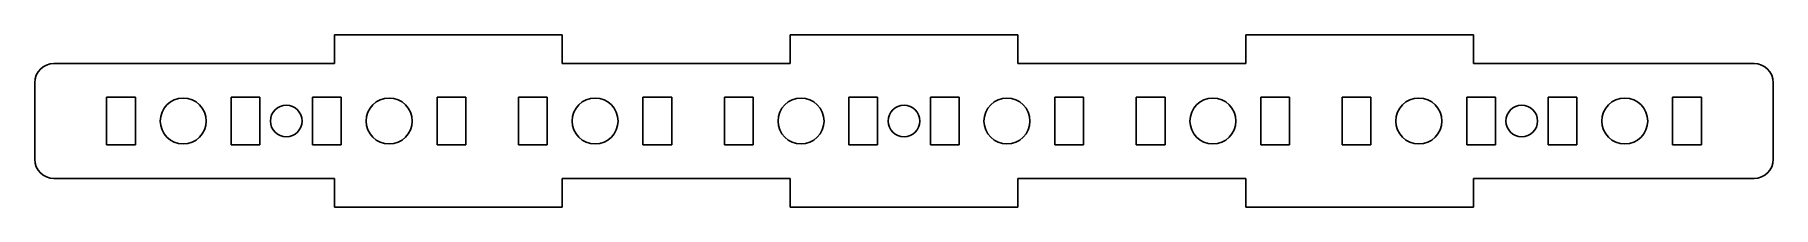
# Model space of a CAD drawing. Header units: millimetres. Extents: x 10 to 192, y -9 to 9.
import ezdxf

# ---------------------------------------------------------------- set-up
doc = ezdxf.new("R2010")
doc.units = ezdxf.units.MM
doc.layers.add('Shape2DView002', color=7, linetype='CONTINUOUS')

msp = doc.modelspace()

# ---------------------------------------------------------------- linework, layer by layer
at = {"layer": 'Shape2DView002'}
for p, q in [((41.2857, 6), (41.2857, 9)), ((65.0714, 9), (41.2857, 9)), ((65.0714, 6), (65.0714, 9)), ((88.8571, 6), (88.8571, 9)), ((112.643, 9), (88.8571, 9)), ((112.643, 6), (112.643, 9)), ((136.429, 6), (136.429, 9)), ((160.214, 9), (136.429, 9)), ((160.214, 6), (160.214, 9)), ((12, 6), (41.2857, 6)), ((65.0714, 6), (88.8571, 6)), ((112.643, 6), (136.429, 6)), ((160.214, 6), (189.5, 6)), ((10, 4), (10, -4)), ((191.5, 4), (191.5, -4)), ((17.5, 2.5), (17.5, -2.5)), ((20.5, 2.5), (17.5, 2.5)), ((20.5, -2.5), (20.5, 2.5)), ((30.5, 2.5), (30.5, -2.5)), ((33.5, 2.5), (30.5, 2.5)), ((33.5, -2.5), (33.5, 2.5)), ((42, 2.5), (39, 2.5)), ((39, 2.5), (39, -2.5)), ((42, -2.5), (42, 2.5)), ((52, 2.5), (52, -2.5)), ((55, 2.5), (52, 2.5)), ((55, -2.5), (55, 2.5)), ((63.5, 2.5), (60.5, 2.5)), ((60.5, 2.5), (60.5, -2.5)), ((63.5, -2.5), (63.5, 2.5)), ((76.5, 2.5), (73.5, 2.5)), ((73.5, 2.5), (73.5, -2.5)), ((76.5, -2.5), (76.5, 2.5)), ((85, 2.5), (82, 2.5)), ((82, 2.5), (82, -2.5)), ((85, -2.5), (85, 2.5)), ((95, 2.5), (95, -2.5)), ((98, 2.5), (95, 2.5)), ((98, -2.5), (98, 2.5)), ((106.5, 2.5), (103.5, 2.5)), ((103.5, 2.5), (103.5, -2.5)), ((106.5, -2.5), (106.5, 2.5)), ((116.5, 2.5), (116.5, -2.5)), ((119.5, 2.5), (116.5, 2.5)), ((119.5, -2.5), (119.5, 2.5)), ((125, 2.5), (125, -2.5)), ((128, 2.5), (125, 2.5)), ((128, -2.5), (128, 2.5)), ((138, 2.5), (138, -2.5)), ((141, 2.5), (138, 2.5)), ((141, -2.5), (141, 2.5)), ((149.5, 2.5), (146.5, 2.5)), ((146.5, 2.5), (146.5, -2.5)), ((149.5, -2.5), (149.5, 2.5)), ((162.5, 2.5), (159.5, 2.5)), ((159.5, 2.5), (159.5, -2.5)), ((162.5, -2.5), (162.5, 2.5)), ((168, 2.5), (168, -2.5)), ((171, 2.5), (168, 2.5)), ((171, -2.5), (171, 2.5)), ((184, 2.5), (181, 2.5)), ((181, 2.5), (181, -2.5)), ((184, -2.5), (184, 2.5)), ((17.5, -2.5), (20.5, -2.5)), ((30.5, -2.5), (33.5, -2.5)), ((39, -2.5), (42, -2.5)), ((52, -2.5), (55, -2.5)), ((60.5, -2.5), (63.5, -2.5)), ((73.5, -2.5), (76.5, -2.5)), ((82, -2.5), (85, -2.5)), ((95, -2.5), (98, -2.5)), ((103.5, -2.5), (106.5, -2.5)), ((116.5, -2.5), (119.5, -2.5)), ((125, -2.5), (128, -2.5)), ((138, -2.5), (141, -2.5)), ((146.5, -2.5), (149.5, -2.5)), ((159.5, -2.5), (162.5, -2.5)), ((168, -2.5), (171, -2.5)), ((181, -2.5), (184, -2.5)), ((12, -6), (41.2857, -6)), ((41.2857, -6), (41.2857, -9)), ((65.0714, -6), (65.0714, -9)), ((65.0714, -6), (88.8571, -6)), ((88.8571, -6), (88.8571, -9)), ((112.643, -6), (112.643, -9)), ((112.643, -6), (136.429, -6)), ((136.429, -6), (136.429, -9)), ((160.214, -6), (160.214, -9)), ((160.214, -6), (189.5, -6)), ((65.0714, -9), (41.2857, -9)), ((112.643, -9), (88.8571, -9)), ((160.214, -9), (136.429, -9))]:
    msp.add_line(p, q, dxfattribs=at)
for centre, radius in [((25.5, 0), 2.4), ((47, 0), 2.4), ((68.5, 0), 2.4), ((90, 0), 2.4), ((111.5, 0), 2.4), ((133, 0), 2.4), ((154.5, 0), 2.4), ((176, 0), 2.4), ((36.25, 0), 1.65), ((100.75, 0), 1.65), ((165.25, 0), 1.65)]:
    msp.add_circle(centre, radius, dxfattribs=at)
for centre, start, end in [((12, 4), 90, 180), ((189.5, 4), 0, 90), ((12, -4), 180, -90), ((189.5, -4), -90, 0)]:
    msp.add_arc(centre, 2, start, end, dxfattribs=at)

doc.saveas('drawing.dxf')
